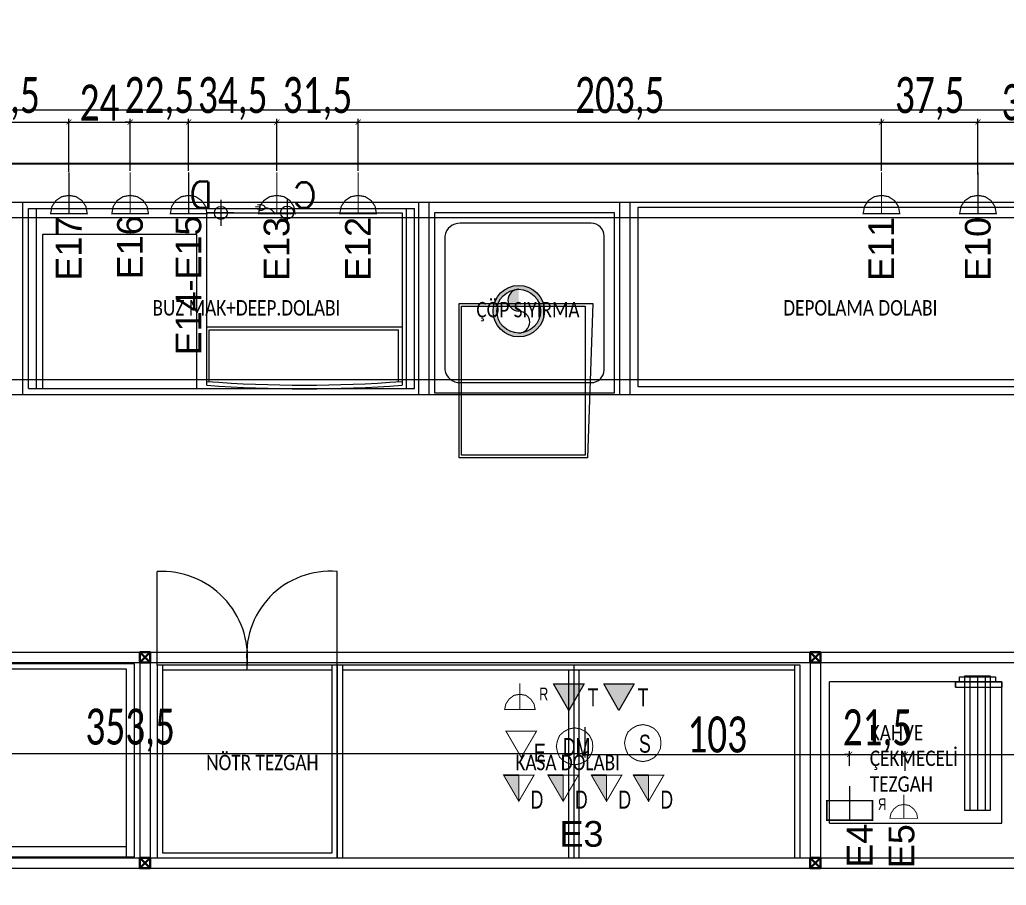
# Model space of a CAD drawing. Header units: millimetres. Extents: x -24 to 530668, y -246875 to -2983.
# Drawn here: x 265798.6 to 266182.2, y -118129.3 to -117792.6 of the extents above; entities that cross this region are included whole.
import ezdxf
from ezdxf.enums import TextEntityAlignment as Align

# ---------------------------------------------------------------- set-up
doc = ezdxf.new("R2010")
doc.units = ezdxf.units.MM
doc.header["$PDMODE"] = 2
doc.layers.get('0').update_dxf_attribs({"lineweight": 20})
for name, color, linetype, lineweight in [('aydınlatma yazı', 1, 'Continuous', 20), ('elektrik', 10, 'Continuous', 9), ('elektrik yazı', 1, 'Continuous', 25), ('KP', 167, 'Continuous', 30), ('T_elektrik', 10, 'Continuous', 9), ('t_tarama', 253, 'Continuous', 5), ('t_yazı', 23, 'Continuous', 25), ('ölçü', 251, 'Continuous', 5)]:
    doc.layers.add(name, color=color, linetype=linetype, lineweight=lineweight)
doc.layers.add('Kıtc-014 Elk Tes İşaretler', color=1, linetype='Continuous')
doc.styles.add('ARIALT', font='arial.ttf', dxfattribs={"height": 10})
doc.styles.add('SIMPLEX', font='SIMPLEX')
doc.styles.add('text2', font='calibri.ttf', dxfattribs={"width": 0.8})
doc.styles.add('txt_tur_1', font='arial.ttf', dxfattribs={"height": 1.5})
doc.styles.add('Ölçü50', font='calibri.ttf', dxfattribs={"width": 0.7})
doc.dimstyles.new('olcu10', dxfattribs={"dimtxt": 14, "dimasz": 2, "dimexe": 1.25, "dimexo": 0.625, "dimgap": 0.5, "dimtad": 1, "dimdec": 1, "dimrnd": 0.5, "dimzin": 9, "dimtxsty": 'Ölçü50', "dimblk": 'ARCHTICK', "dimcen": 2, "dimclrd": 256, "dimclre": 256, "dimclrt": 6, "dimazin": 2, "dimtfac": 1, "dimtdec": 1, "dimtix": 1, "dimtmove": 0, "dimatfit": 3, "dimldrblk": 'ARCHTICK', "dimfxl": 1, "dimlwd": -1, "dimarcsym": 0})

# ---------------------------------------------------------------- blocks, each defined once
blk = doc.blocks.new('fdg')
at = {"layer": 'KP'}
blk.add_lwpolyline([(249315.4984521661, -96505.9999370499), (249319.4984521661, -96505.9999370499), (249319.4984521661, -96509.9999370499), (249315.4984521661, -96509.9999370499), (249315.4984521661, -96505.9999370499), (249319.4984521661, -96509.9999370499), (249319.4984521661, -96505.9999370499), (249315.4984521661, -96509.9999370499)], dxfattribs=at)
blk = doc.blocks.new('buz makinası')
for p, q in [((1.458530313335359, 65.66259153801364), (1.458530313393566, 45.48663729289546)), ((75.11871145712213, 65.61994018178665), (75.0609063595184, 45.48663729289546)), ((0.1275688881869428, 44.43177454706165), (76, 44.43177454706165)), ((75.0609063595184, 45.48663729289546), (1.458530313393566, 45.48663729289546)), ((44.7467850955436, -5.209422904474195), (44.77595553884746, 4.950535219715674)), ((70.47687904501798, -5.079979062080382), (70.50604948838009, 5.079979062080382)), ((65.41148520458955, 0.0145852216810454), (75.67655614111573, 0)), ((55.4083181572496, -0.9631379786878824), (55.15350922895597, -3.343392040871548)), ((55.18943375424715, -3.007809226255632), (56.19981274392921, -3.115971456369151)), ((55.27688936097547, -2.190857620182213), (57.08493597409688, -2.384411084552993)), ((55.36434496776202, -1.373906014079693), (56.37472395744407, -1.48206824416411))]:
    blk.add_line(p, q)
blk.add_lwpolyline([(76, 67), (76, 0), (0, 0), (0, 67)])
blk.add_lwpolyline([(55.15350922895597, -3.343392040871548, -0.0633238193078893), (54.40171077504055, -3.164884410594822, -0.0763896961298232), (53.84232482657536, -2.850453399034448, -0.1071319581670139), (53.45603337557986, -2.385051162447779, -0.1475501774957014), (53.37384627159917, -1.949111254274611, -0.1475501774957077), (53.54644922935404, -1.540446914528728, -0.1071319581670263), (54.02250194770751, -1.16735961069935, -0.0763896961298179), (54.63576974614989, -0.9784625281172336, -0.0633238193078845), (55.4083181572496, -0.9631379786878824, -0.0633238193078907)], format="xyb")
for centre in [(44.76137031719554, -0.129443842364708), (70.49146426666994, 0)]:
    blk.add_circle(centre, 2.54)
for centre, radius, start, end in [((38, -432.8157253130629), 501.2581762627152, 85.65227943503493, 94.34772056496507), ((38, -432.8157253130629), 499.815877476437, 85.63970914993017, 94.34772056496507), ((53.42612400947837, 2.526764935813844), 4.470318751375216, 216.6875177767137, 269.2772031238607)]:
    blk.add_arc(centre, radius, start, end)
at = {"style": 'SIMPLEX', "text_generation_flag": 4}
for s, p in [('C', (33.38390795281157, -1.809784091077744)), ('D', (73.76547943084734, -1.981484098156214))]:
    blk.add_text(s, height=10.16000000000267, rotation=359.8354974826202, dxfattribs=at).set_placement(p)
blk = doc.blocks.new('kademeli tezgah')
for p, q in [((3.000015499908753, -70, -1.417171394e-07), (3.000015499908753, 0, -1.417171394e-07)), ((153.0000154999088, 0, -1.417171394e-07), (3.000015499908753, 0, -1.417171394e-07)), ((6.000015499908752, -70, -1.417171394e-07), (6.000015499908752, 0, -1.417171394e-07)), ((150.0000154999088, -70, -1.417171394e-07), (150.0000154999088, 0, -1.417171394e-07)), ((153.0000154999124, -70, -1.417171394e-07), (153.0000154999088, 0, -1.417171394e-07)), ((153.0000154999088, -70, -1.417171394e-07), (3.000015499908753, -70, -1.417171394e-07))]:
    blk.add_line(p, q)
at = {"extrusion": (-1.2821192e-09, 2.1354681e-09, 1), "elevation": -3.3618888e-07}
blk.add_lwpolyline([(147.6230475309156, -10), (147.6230472047099, -70), (87.62304687850416, -69.99999971634281), (87.62304720470988, -9.999999716343721)], close=True, dxfattribs=at)
at = {"extrusion": (1.2820823e-09, -2.1354701e-09, -1), "zscale": -1, "rotation": 180.0000002670029}
blk.add_blockref('buz makinası', (-7.743517464238852, -1.653449662566375, -1.45089547598e-05), dxfattribs=at)
blk = doc.blocks.new('NEW')
at = {"layer": 't_tarama'}
h = blk.add_hatch(dxfattribs=at)
h.set_pattern_fill('ANSI33', color=256, angle=90, style=0)
h.set_pattern_definition([(135, (243526.0256665061, -129410.6372300124), (-4.490128060534577, -4.490128060534577), []), (135, (243526.0256665061, -129406.1471000124), (-4.490128060534577, -4.490128060534577), [3.175, -1.5875])])
edge = h.paths.add_edge_path()
edge.add_arc((271845.7824096779, -115080.6364886612), 30, 0, 360)
edge = h.paths.add_edge_path()
edge.add_arc((271021.025666506, -115080.6364886612), 30, 0, 360)
h.paths.add_polyline_path([(270573.5256665059, -114225.6372300126), (270643.5256665059, -114225.6372300126), (270643.5256665059, -114295.6372300126), (270573.5256665059, -114295.6372300126)])
at = {"layer": 't_tarama', "extrusion": (1.733410113292138e-08, 6.735343864008356e-11, 1)}
h = blk.add_hatch(color=256, dxfattribs=at)
edge = h.paths.add_edge_path(flags=17)
edge.add_arc((271279.4098973249, -114339.0050203731), 8.500000000000004, 0, 360)
edge = h.paths.add_edge_path()
edge.add_arc((271279.4098973249, -114339.0050203731), 10, 0, 360)
edge = h.paths.add_edge_path(flags=16)
edge.add_arc((271279.4098973249, -114334.7550203731), 4.250000000000002, 90, 270)
at = {"layer": 't_tarama'}
for p, q in [((270168.0153635526, -114260.6372299878, -17966.19200973511), (273435.8089733928, -114260.6372299878, -17966.19200973511)), ((270573.5258462536, -114281.5722302758), (272653.5258462536, -114281.5722302758)), ((272653.5258462536, -114281.5722302758), (270643.5256665059, -114281.5722302758)), ((270573.5258462536, -114296.5722302758), (272643.5258462095, -114296.5722302758)), ((271138.8144333258, -114476.7266713639, -2.431912466016595e-06), (271138.8144333258, -114440.2615298196, -2.431912466016595e-06)), ((271208.8144333258, -114476.7266713639, -2.431912466016595e-06), (271208.8144333258, -114440.2615298196, -2.431912466016595e-06)), ((271129.9193151672, -114476.2145682102), (270879.7848172795, -114476.2145682102)), ((271126.9193158211, -114478.2145682102), (270882.7848172795, -114478.2145682102)), ((271126.9193158211, -114551.2145682102), (271126.9193158211, -114478.2145682102)), ((271129.9193151672, -114551.2145682102), (271129.9193151672, -114476.2145682102)), ((271140.8144333258, -114476.7266713639, -2.431912466016595e-06), (271140.8144333258, -114549.7266713639, -2.431912466016595e-06)), ((271206.8144333258, -114478.7266713639, -2.431912466016595e-06), (271140.8144333258, -114478.7266713639, -2.431912466016595e-06)), ((271173.8144333258, -114478.7266713639, -2.431912466016595e-06), (271173.8144333258, -114476.7266713639, -2.431912466016595e-06)), ((271206.8144333258, -114549.7266713639, -2.431912466016595e-06), (271206.8144333258, -114476.7266713639, -2.431912466016595e-06)), ((271210.8144333258, -114476.7266713639, -2.431912466016595e-06), (271210.8144333258, -114551.7266713639, -2.431912466016595e-06)), ((271386.8144333258, -114478.7266713639, -2.57434583017524e-06), (271210.8144333258, -114478.7266713639, -2.431912466016595e-06)), ((271298.8144333258, -114478.7266713639, -2.431912466016595e-06), (271298.8144333258, -114551.7266713639, -2.431912466016595e-06)), ((271300.8144333258, -114476.7266713639, -2.431912466016595e-06), (271300.8144333258, -114551.7266713639, -2.431912466016595e-06)), ((271302.8144333258, -114478.7266713639, -2.431912466016595e-06), (271302.8144333258, -114551.7266713639, -2.431912466016595e-06)), ((271386.8144333258, -114551.7266713639, -2.57434583017524e-06), (271386.8144333258, -114476.7266713639, -2.57434583017524e-06)), ((271454.8326905189, -114480.9235789226), (271454.8326922866, -114533.2236070174)), ((271457.8274707306, -114480.9284395785), (271457.784543909, -114533.223606964)), ((271460.8463787258, -114480.9203289114), (271460.8463805215, -114533.2236070174)), ((271449.1914110652, -114485.2159067596), (271467.2640104354, -114485.2159067596)), ((270882.7848172795, -114547.2145682102), (271126.9193158211, -114547.2145682102)), ((270879.7848172795, -114551.2145682102), (271129.9193151672, -114551.2145682102)), ((271140.8144333258, -114549.7266713639, -2.431912466016595e-06), (271206.8144333258, -114549.7266713639, -2.431912466016595e-06)), ((270873.5258462547, -114555.6786169455), (271939.4011247408, -114555.6786169455))]:
    blk.add_line(p, q, dxfattribs=at)
for points in [[(271086.42050823, -114296.5722302758), (271086.42050823, -114371.5722302758)], [(270873.5258462533, -114302.5722302762), (272111.5258462535, -114302.5722302763)], [(270877.5258462536, -114471.6786169455), (271939.4011247408, -114471.6786169455)], [(271132.0909270255, -114471.6786169455), (271132.0909270255, -114555.6786169455)], [(271136.0909270255, -114471.6786169455), (271136.0909270255, -114555.6786169455)], [(271392.7178364996, -114471.6786169455), (271392.7178364996, -114555.6786169455)], [(271396.7178364996, -114471.6786169455), (271396.7178364996, -114555.6786169455)], [(270877.5258462536, -114475.6786169455), (271939.4011247408, -114475.6786169455)], [(270877.5258462536, -114551.6786169481), (271939.4011247408, -114551.6786169458)]]:
    blk.add_lwpolyline(points, dxfattribs=at)
for points, elevation in [([(271240.4188843807, -114296.5722302758), (271240.4188843807, -114371.5722302758)], 6.111818291260063e-05), ([(271244.4188843807, -114296.5722302758), (271244.4188843807, -114371.5722302758)], 6.111818291260063e-05), ([(271318.6235852662, -114296.5722302758), (271318.6235852662, -114371.5722302758)], -6.462291440856305e-07), ([(271322.6235852662, -114296.5722302758), (271322.6235852662, -114371.5722302758)], -6.462291440856305e-07), ([(271400.2640104356, -114538.1943309954), (271400.2640104356, -114483.2236070177)], -4.748324550218896e-07), ([(271467.2640104356, -114538.1943309954), (271467.2640104356, -114528.6873880711)], -4.748324550218896e-07)]:
    blk.add_lwpolyline(points, dxfattribs=dict(at, elevation=elevation))
for points, elevation in [([(271325.8122136684, -114298.5001131769), (271490.8133715694, -114298.5001131769), (271490.8133715694, -114368.5000830749), (271325.8122136684, -114368.5000830749)], 1.662071273578203e-05), ([(271138.8144333258, -114551.7266713639), (271208.8144333258, -114551.7266713639), (271208.8144333258, -114476.7266713639), (271138.8144333258, -114476.7266713639)], -2.431912466016595e-06), ([(271208.8144333258, -114476.7266713639), (271208.8144333258, -114551.7266713639), (271388.8144333258, -114551.7266713639), (271388.8144333258, -114476.7266713639)], -2.431912466016595e-06)]:
    blk.add_lwpolyline(points, close=True, dxfattribs=dict(at, elevation=elevation))
at = {"layer": 't_tarama', "extrusion": (1.733410113292138e-08, 6.735343864008343e-11, 1)}
for points, elevation in [([(271316.6235852666, -114300.8052957203), (271246.6235852666, -114300.8052957203), (271246.6235852666, -114370.8052957203), (271316.6235852666, -114370.8052957203)], 0.004694683601280733), ([(271308.1716506579, -114336.0050527484), (271306.1716506579, -114396.0050527484), (271256.1716506579, -114396.0050527484), (271256.1716506579, -114336.0050527484)], 0.004681549709959589), ([(271305.1716506579, -114337.0050527484), (271305.1716506579, -114395.0050527484), (271257.1716506579, -114395.0050527484), (271257.1716506579, -114337.0050527484)], 0.004681549709959584)]:
    blk.add_lwpolyline(points, close=True, dxfattribs=dict(at, elevation=elevation))
at = {"layer": 't_tarama', "extrusion": (1.733410113292138e-08, 6.735343864008343e-11, 1), "elevation": 0.004694683601280751}
blk.add_lwpolyline([(271307.6235852666, -114304.8052957203), (271256.6235852666, -114304.8052957203, 0.3750113389037745), (271250.6235852666, -114309.8052957203), (271250.6235852666, -114361.8052957203, 0.3750113389037745), (271256.6235852666, -114366.8052957203), (271307.6235852666, -114366.8052957203, 0.4142135623730951), (271312.6235852666, -114361.8052957203), (271312.6235852666, -114309.8052957203, 0.4142135623730951)], format="xyb", close=True, dxfattribs=at)
at = {"layer": 't_tarama'}
blk.add_lwpolyline([(270873.5258462536, -114365.5722302756), (272111.5258462535, -114365.5722302757), (272111.5258462535, -114371.5722302757), (270873.5258462536, -114371.5722302756)], close=True, dxfattribs=at)
at = {"layer": 't_tarama', "extrusion": (6.331099400000006e-09, 1.52846034e-08, 1), "elevation": -3.245947466024566e-05}
blk.add_lwpolyline([(271400.2640104356, -114538.1943309956), (271467.2640104356, -114538.1943309956), (271467.2640104356, -114483.2236070179), (271400.2640104356, -114483.2236070179)], dxfattribs=at)
at = {"layer": 't_tarama', "extrusion": (6.331099400000006e-09, 1.52846034e-08, 1), "elevation": -3.114443649060656e-05}
blk.add_lwpolyline([(271467.2640104356, -114483.2236070179), (271449.1914110653, -114483.2236070179), (271449.1914110653, -114485.2159067599), (271449.1914110653, -114483.2236070179), (271467.2640104356, -114483.2236070179), (271467.2640104356, -114485.2136123012)], close=True, dxfattribs=at)
at = {"layer": 't_tarama', "extrusion": (-1.129085379999999e-08, 1.398315180000015e-08, 1)}
for points, elevation in [([(271450.8226660286, -114481.200948429), (271464.8194103723, -114481.200948429), (271464.8194103723, -114483.2236070181), (271450.8226660286, -114483.2236070181)], -0.004665719563719986), ([(271452.8250161799, -114480.9203289119), (271462.7440701904, -114480.9203289119), (271462.7440709146, -114533.2236069645), (271452.8250169043, -114533.2236069645)], -0.004665738248017467)]:
    blk.add_lwpolyline(points, close=True, dxfattribs=dict(at, elevation=elevation))
at = {"layer": 't_tarama', "extrusion": (1.733410113292138e-08, 6.735343864008343e-11, 1)}
for radius in [10, 8.5]:
    blk.add_circle((271279.4098973249, -114339.0050203731, 0.004694683601280711), radius, dxfattribs=at)
for centre, start, end in [((271279.4098973249, -114334.7550203731, 0.004694683601280747), 90, 270), ((271279.4098973249, -114343.2550203731, 0.004694683601280729), 270, 90)]:
    blk.add_arc(centre, 4.25, start, end, dxfattribs=at)
at = {"layer": 't_tarama'}
for centre, radius, start, end in [((271140.4328100132, -114473.737612406, -2.431912466016595e-06), 33.51517937339063, 354.8832643248751, 92.76776758078694), ((271206.1607938262, -114472.7439456632, -2.431912466016595e-06), 32.59062965996265, 85.32961316213097, 187.019354930582)]:
    blk.add_arc(centre, radius, start, end, dxfattribs=at)
at = {"layer": 't_tarama', "extrusion": (1.733410113292138e-08, -6.735343864008131e-11, 1), "xscale": -1}
blk.add_blockref('kademeli tezgah', (271241.8122153261, -114299.1341331823, 0.004768041638182523), dxfattribs=at)
at = {"layer": 't_tarama'}
for p in [(21816.59247485944, -17965.67867989559), (22077.21938433347, -17965.67867989559), (21816.59247485944, -18045.67867989768), (22077.21938433347, -18045.67867989562)]:
    blk.add_blockref('fdg', p, dxfattribs=at)
at = {"layer": 't_tarama', "style": 'text2', "width": 0.8}
blk.add_text('ÇÖP SIYIRMA', height=6, rotation=359.9999999999999, dxfattribs=at).set_placement((271262.9240549192, -114341.4281407288, 2.431912466016595e-06))
at = {"layer": 't_tarama', "char_height": 6, "style": 'text2'}
for s, insert, attachment_point in [('BUZ MAK+DEEP.DOLABI', (271136.982557564, -114334.711657113, 6.222226655416829e-05), 1), ('DEPOLAMA DOLABI', (271382.2714956572, -114334.711657113, 6.222226655416829e-05), 1), ('KAHVE \\PÇEKMECELİ\\PTEZGAH', (271415.9268537144, -114499.9488043202, 2.431912466016595e-06), 1), ('NÖTR TEZGAH', (271157.8320941136, -114517.6528218502), 7), ('KASA DOLABI', (271278.0916179063, -114517.6528218502), 7)]:
    blk.add_mtext_dynamic_manual_height_columns(s, width=527.0079382135591, gutter_width=12.5, heights=[0], dxfattribs=dict(at, insert=insert, attachment_point=attachment_point))
at = {"layer": 't_tarama', "style": 'txt_tur_1'}
for tag, p in [('19S', (270127.3971356497, -114276.0544325486, -17966.19200973511)), ('20T', (270114.0156456395, -115101.0544325486, -17966.19200973511)), ('21U', (270114.0156456395, -116087.0544325486, -17966.19200973511)), ('22V', (270114.0156456395, -116926.0544325486, -17966.19200973511))]:
    blk.add_attdef(tag, text='', height=30.00000000000001, dxfattribs=at).set_placement(p, align=Align.CENTER)
blk = doc.blocks.new('DATA')
at = {"layer": 'T_elektrik', "lineweight": 18}
blk.add_hatch(color=256, dxfattribs=at).paths.add_polyline_path([(6419.149850006085, -8016.875185807922), (6425.077140698664, -8016.875185807922), (6425.077140698664, -8027.035640370591)])
at = {"layer": 'T_elektrik', "lineweight": 18, "const_width": 0.4}
for points in [[(6425.077140698664, -8027.035640370591), (6419.149850006085, -8016.875185807922), (6431.004431391233, -8016.875185807922), (6425.077140698664, -8027.035640370591), (6419.149850006085, -8016.875185807922)], [(6425.077140698664, -8027.035640370591), (6425.077140698664, -8016.875185807922), (6419.149850006085, -8016.875185807922)], [(6419.149850006085, -8016.875185807922), (6425.077140698664, -8016.875185807922), (6425.077140698664, -8027.035640370591)]]:
    blk.add_lwpolyline(points, dxfattribs=at)
at = {"layer": 'T_elektrik', "lineweight": 18}
blk.add_open_spline([(6419.149850006085, -8016.875185807922), (6419.149850006085, -8016.875185807922), (6425.077140698664, -8016.875185807922), (6425.077140698664, -8016.875185807922), (6425.077140698664, -8016.875185807922), (6419.149850006085, -8016.875185807922), (6419.149850006085, -8016.875185807922)], degree=3, knots=[0, 0, 0, 0, 1, 1, 1, 2, 2, 2, 2], dxfattribs=at)
at = {"layer": 'T_elektrik', "lineweight": 18, "insert": (6429.66980331629, -8022.883076306287), "char_height": 7, "width": 4.352924454607999, "attachment_point": 1, "style": 'Ölçü50'}
blk.add_mtext('{\\fArial|b0|i0|c162|p34;D}', dxfattribs=at)
blk = doc.blocks.new('POS CİHAZI')
at = {"layer": 'T_elektrik', "lineweight": 18, "const_width": 0.4}
blk.add_lwpolyline([(6424.229646650205, -7977.081722880141), (6418.304078506512, -7966.922129591921), (6430.156937342774, -7966.922129591921), (6424.229646650205, -7977.081722880141)], dxfattribs=at)
at = {"layer": 'T_elektrik', "lineweight": 18, "insert": (6429.1601332879, -7971.719678087173), "char_height": 7, "width": 4.352924454607999, "attachment_point": 1, "style": 'Ölçü50'}
blk.add_mtext('{\\fArial|b0|i0|c162|p34;E}', dxfattribs=at)
blk = doc.blocks.new('TELEFON')
at = {"layer": 'T_elektrik'}
blk.add_hatch(color=256, dxfattribs=at).paths.add_polyline_path([(6416.398939446352, -7928.187172950277), (6428.251798282621, -7928.187172950277), (6422.324507590052, -7938.558639750621)])
at = {"layer": 'T_elektrik', "lineweight": 0}
blk.add_lwpolyline([(6416.398939446352, -7928.187172950277), (6428.251798282621, -7928.187172950277), (6422.324507590052, -7938.558639750621)], dxfattribs=at)
at = {"layer": 'T_elektrik', "lineweight": 18}
blk.add_lwpolyline([(6422.324507590052, -7938.558639750621), (6416.398939446352, -7928.187172950277), (6428.251798282621, -7928.187172950277), (6422.324507590052, -7938.558639750621)], dxfattribs=at)
at = {"layer": 'T_elektrik', "lineweight": 18, "insert": (6429.627602206989, -7929.936379828615), "char_height": 7, "width": 4.352924454607999, "attachment_point": 1, "style": 'Ölçü50'}
blk.add_mtext('{\\fArial|b0|i0|c162|p34;T}', dxfattribs=at)
blk = doc.blocks.new('UPS PRİZİ')
at = {"layer": 'T_elektrik', "lineweight": 18, "const_width": 0.4}
for points in [[(6426.134785710356, -7907.655251587265), (6426.134785710356, -7917.814844875491)], [(6432.062076402925, -7917.814844875491), (6431.638329378698, -7915.698693577659), (6430.368810854892, -7913.793554517509), (6428.463671794731, -7912.312162481585), (6426.134785710356, -7911.888415457353), (6423.807622174845, -7912.312162481585), (6421.902483114698, -7913.793554517509), (6420.632964590887, -7915.698693577659), (6420.209217566667, -7917.814844875491), (6432.062076402925, -7917.814844875491)]]:
    blk.add_lwpolyline(points, dxfattribs=at)
at = {"layer": 'T_elektrik', "lineweight": 18, "insert": (6433.641647519697, -7909.278717575296), "char_height": 5, "width": 4.352924454607999, "attachment_point": 1, "style": 'Ölçü50'}
blk.add_mtext('{\\fArial|b0|i0|c162|p34;R}', dxfattribs=at)
blk = doc.blocks.new('A$C72AA319E')
at = {"layer": 'T_elektrik', "lineweight": 18, "const_width": 0.4}
blk.add_lwpolyline([(14.38400065189853, 7.399529993741453), (14.17384968865735, 9.516542566008864), (13.11448212808682, 11.63269386383035), (11.63309009216391, 13.11494717419555), (9.516077519892859, 14.17345346033107), (7.400787496506382, 14.59633921011846), (5.07190141213141, 14.17345346033107), (3.166762351978832, 13.11494717419555), (1.47349680393745, 11.63269386383035), (0.6260027554853878, 9.516542566008864), (0.2039782801257388, 7.399529993741453), (0.6260027554853878, 5.283378695912688), (1.47349680393745, 3.166366123645274), (3.166762351978832, 1.684974087722366), (5.07190141213141, 0.6264678015904793), (7.400787496506382, 0.203582051792182), (9.516077519892859, 0.6264678015904793), (11.63309009216391, 1.684974087722366), (13.11448212808682, 3.166366123645274), (14.17384968865735, 5.283378695912688), (14.38400065189853, 7.399529993741453)], dxfattribs=at)
at = {"layer": 'T_elektrik', "lineweight": 18, "insert": (2.784500998881412, 10.6624570918575), "char_height": 7, "width": 4.352924454607999, "attachment_point": 1, "style": 'Ölçü50'}
blk.add_mtext('{\\fArial|b0|i0|c162|p34;DM}', dxfattribs=at)
blk = doc.blocks.new('MÜZİK SİSTEMİ')
at = {"layer": 'T_elektrik', "lineweight": 18, "const_width": 0.4}
blk.add_lwpolyline([(6438.199518058736, -8084.185505802976), (6437.989367095495, -8082.068493230707), (6436.929999534926, -8079.952341932886), (6435.448607499002, -8078.470088622522), (6433.33159492673, -8077.411582336385), (6431.216304903343, -8076.988696586598), (6428.887418818969, -8077.411582336385), (6426.982279758816, -8078.470088622522), (6425.289014210775, -8079.952341932886), (6424.441520162324, -8082.068493230707), (6424.019495686965, -8084.185505802976), (6424.441520162324, -8086.301657100806), (6425.289014210775, -8088.418669673071), (6426.982279758816, -8089.900061708993), (6428.887418818969, -8090.958567995128), (6431.216304903343, -8091.381453744924), (6433.33159492673, -8090.958567995128), (6435.448607499002, -8089.900061708993), (6436.929999534926, -8088.418669673071), (6437.989367095495, -8086.301657100806), (6438.199518058736, -8084.185505802976)], dxfattribs=at)
at = {"layer": 'T_elektrik', "lineweight": 18, "insert": (6429.66980331629, -8080.922578704862), "char_height": 7, "width": 4.352924454607999, "attachment_point": 1, "style": 'Ölçü50'}
blk.add_mtext('{\\fArial|b0|i0|c162|p34;S}', dxfattribs=at)
blk = doc.blocks.new('TOPRAKLI PRİZ')
at = {"layer": 'T_elektrik', "lineweight": 18, "const_width": 0.4}
for points in [[(6426.134785710356, -7900.458442370883), (6426.134785710356, -7891.56836760646)], [(6420.209217566667, -7900.458442370883), (6432.062076402925, -7900.458442370883), (6432.062076402925, -7895.378645726765), (6420.209217566667, -7895.378645726765), (6420.209217566667, -7900.458442370883)]]:
    blk.add_lwpolyline(points, dxfattribs=at)
blk = doc.blocks.new('TEKLİ PRİZ')
at = {"layer": 'T_elektrik', "lineweight": 18, "const_width": 0.4}
for points in [[(6426.134785710356, -7872.693357137769), (6426.134785710356, -7886.064823938112)], [(6432.062076402925, -7886.064823938112), (6431.638329378698, -7883.736799128174), (6430.368810854892, -7881.83166006802), (6428.463671794731, -7880.562141544209), (6426.134785710356, -7880.13839451998), (6423.807622174845, -7880.562141544209), (6421.902483114698, -7881.83166006802), (6420.632964590887, -7883.736799128174), (6420.209217566667, -7886.064823938112), (6432.062076402925, -7886.064823938112)]]:
    blk.add_lwpolyline(points, dxfattribs=at)
blk = doc.blocks.new('_ArchTick')
at = {"color": 0, "linetype": 'ByBlock', "const_width": 0.15}
blk.add_lwpolyline([(-0.5, -0.5), (0.5, 0.5)], dxfattribs=at)
blk = doc.blocks.new('*D937')
at = {"layer": 'aydınlatma yazı', "lineweight": -2, "transparency": 16777216}
for p, q in [((265875.6259517175, -117866.9838590128), (265875.6259517175, -117846.7858584857)), ((265925.2983981254, -117867.3584915578), (265925.2983981254, -117846.7858584857))]:
    blk.add_line(p, q, dxfattribs=at)
at = {"layer": 'aydınlatma yazı', "transparency": 16777216}
blk.add_line((265875.6259517175, -117848.0358584857), (265925.2983981254, -117848.0358584857), dxfattribs=at)
at = {"layer": 'DEFPOINTS', "color": 0, "transparency": 16777216}
for p in [(265925.2983981254, -117848.0358584857), (265875.6259517175, -117867.6088590128), (265925.2983981254, -117867.9834915578, -2.475565984816352e-06)]:
    blk.add_point(p, dxfattribs=at)
at = {"layer": 'aydınlatma yazı', "transparency": 16777216, "xscale": 2, "yscale": 2, "zscale": 2, "rotation": 180}
blk.add_blockref('_ArchTick', (265875.6259517175, -117848.0358584857), dxfattribs=at)
at = {"layer": 'aydınlatma yazı', "transparency": 16777216, "xscale": 2, "yscale": 2, "zscale": 2}
blk.add_blockref('_ArchTick', (265925.2983981254, -117848.0358584857), dxfattribs=at)
at = {"layer": 'aydınlatma yazı', "color": 6, "transparency": 16777216, "insert": (265900.4621749214, -117838.9043200242), "char_height": 14, "attachment_point": 5, "style": 'Ölçü50'}
blk.add_mtext('49,5', dxfattribs=at)
blk = doc.blocks.new('*D938')
at = {"layer": 'aydınlatma yazı', "lineweight": -2, "transparency": 16777216}
for p, q in [((265925.2983981254, -117867.3584915578), (265925.2983981254, -117846.7858584857)), ((265949.1091322447, -117866.9838590127), (265949.1091322447, -117846.7858584857))]:
    blk.add_line(p, q, dxfattribs=at)
at = {"layer": 'aydınlatma yazı', "transparency": 16777216}
blk.add_line((265925.2983981254, -117848.0358584857), (265949.1091322447, -117848.0358584857), dxfattribs=at)
at = {"layer": 'DEFPOINTS', "color": 0, "transparency": 16777216}
for p in [(265949.1091322447, -117848.0358584857), (265925.2983981254, -117867.9834915578, -2.475565984816352e-06), (265949.1091322447, -117867.6088590127, -2.505998255186714e-06)]:
    blk.add_point(p, dxfattribs=at)
at = {"layer": 'aydınlatma yazı', "transparency": 16777216, "xscale": 2, "yscale": 2, "zscale": 2, "rotation": 180}
blk.add_blockref('_ArchTick', (265925.2983981254, -117848.0358584857), dxfattribs=at)
at = {"layer": 'aydınlatma yazı', "transparency": 16777216, "xscale": 2, "yscale": 2, "zscale": 2}
blk.add_blockref('_ArchTick', (265949.1091322447, -117848.0358584857), dxfattribs=at)
at = {"layer": 'aydınlatma yazı', "color": 6, "transparency": 16777216, "insert": (265937.2037651851, -117840.4335507934), "char_height": 14, "attachment_point": 5, "style": 'Ölçü50'}
blk.add_mtext('24', dxfattribs=at)
blk = doc.blocks.new('*D939')
at = {"layer": 'aydınlatma yazı', "transparency": 16777216}
for p, q in [((265949.1091322447, -117848.0358584857), (265947.1091322447, -117848.0358584857)), ((265949.1091322447, -117848.0358584857), (265971.8522863098, -117848.0358584857)), ((265971.8522863098, -117848.0358584857), (265973.8522863098, -117848.0358584857))]:
    blk.add_line(p, q, dxfattribs=at)
at = {"layer": 'aydınlatma yazı', "lineweight": -2, "transparency": 16777216}
for p, q in [((265949.1091322447, -117866.9838590127), (265949.1091322447, -117846.7858584857)), ((265971.8522863098, -117866.9838590128), (265971.8522863098, -117846.7858584857))]:
    blk.add_line(p, q, dxfattribs=at)
at = {"layer": 'DEFPOINTS', "color": 0, "transparency": 16777216}
for p in [(265971.8522863098, -117848.0358584857), (265949.1091322447, -117867.6088590127, -2.505998255186714e-06), (265971.8522863098, -117867.6088590128)]:
    blk.add_point(p, dxfattribs=at)
at = {"layer": 'aydınlatma yazı', "transparency": 16777216, "xscale": 2, "yscale": 2, "zscale": 2}
blk.add_blockref('_ArchTick', (265949.1091322447, -117848.0358584857), dxfattribs=at)
at = {"layer": 'aydınlatma yazı', "transparency": 16777216, "xscale": 2, "yscale": 2, "zscale": 2, "rotation": 180}
blk.add_blockref('_ArchTick', (265971.8522863098, -117848.0358584857), dxfattribs=at)
at = {"layer": 'aydınlatma yazı', "color": 6, "transparency": 16777216, "insert": (265960.4807092772, -117838.9043200242), "char_height": 14, "attachment_point": 5, "style": 'Ölçü50'}
blk.add_mtext('22,5', dxfattribs=at)
blk = doc.blocks.new('*D940')
at = {"layer": 'aydınlatma yazı', "lineweight": -2, "transparency": 16777216}
for p, q in [((265971.8522863098, -117866.9838590128), (265971.8522863098, -117846.7858584857)), ((266006.1551512877, -117866.9838590128), (266006.1551512877, -117846.7858584857))]:
    blk.add_line(p, q, dxfattribs=at)
at = {"layer": 'aydınlatma yazı', "transparency": 16777216}
blk.add_line((265971.8522863098, -117848.0358584857), (266006.1551512877, -117848.0358584857), dxfattribs=at)
at = {"layer": 'DEFPOINTS', "color": 0, "transparency": 16777216}
for p in [(266006.1551512877, -117848.0358584857), (265971.8522863098, -117867.6088590128), (266006.1551512877, -117867.6088590128, -2.505998255186714e-06)]:
    blk.add_point(p, dxfattribs=at)
at = {"layer": 'aydınlatma yazı', "transparency": 16777216, "xscale": 2, "yscale": 2, "zscale": 2, "rotation": 180}
blk.add_blockref('_ArchTick', (265971.8522863098, -117848.0358584857), dxfattribs=at)
at = {"layer": 'aydınlatma yazı', "transparency": 16777216, "xscale": 2, "yscale": 2, "zscale": 2}
blk.add_blockref('_ArchTick', (266006.1551512877, -117848.0358584857), dxfattribs=at)
at = {"layer": 'aydınlatma yazı', "color": 6, "transparency": 16777216, "insert": (265989.0037187987, -117838.9043200242), "char_height": 14, "attachment_point": 5, "style": 'Ölçü50'}
blk.add_mtext('34,5', dxfattribs=at)
blk = doc.blocks.new('*D941')
at = {"layer": 'aydınlatma yazı', "lineweight": -2, "transparency": 16777216}
for p, q in [((266006.1551512877, -117866.9838590128), (266006.1551512877, -117846.7858584857)), ((266037.7743980642, -117866.9838590128), (266037.7743980642, -117846.7858584857))]:
    blk.add_line(p, q, dxfattribs=at)
at = {"layer": 'aydınlatma yazı', "transparency": 16777216}
blk.add_line((266006.1551512877, -117848.0358584857), (266037.7743980642, -117848.0358584857), dxfattribs=at)
at = {"layer": 'DEFPOINTS', "color": 0, "transparency": 16777216}
for p in [(266037.7743980642, -117848.0358584857), (266006.1551512877, -117867.6088590128, -2.505998255186714e-06), (266037.7743980642, -117867.6088590128)]:
    blk.add_point(p, dxfattribs=at)
at = {"layer": 'aydınlatma yazı', "transparency": 16777216, "xscale": 2, "yscale": 2, "zscale": 2, "rotation": 180}
blk.add_blockref('_ArchTick', (266006.1551512877, -117848.0358584857), dxfattribs=at)
at = {"layer": 'aydınlatma yazı', "transparency": 16777216, "xscale": 2, "yscale": 2, "zscale": 2}
blk.add_blockref('_ArchTick', (266037.7743980642, -117848.0358584857), dxfattribs=at)
at = {"layer": 'aydınlatma yazı', "color": 6, "transparency": 16777216, "insert": (266021.9647746759, -117838.9043200242), "char_height": 14, "attachment_point": 5, "style": 'Ölçü50'}
blk.add_mtext('31,5', dxfattribs=at)
blk = doc.blocks.new('*D942')
at = {"layer": 'aydınlatma yazı', "lineweight": -2, "transparency": 16777216}
for p, q in [((266037.7743980642, -117866.9838590128), (266037.7743980642, -117846.7858584857)), ((266241.2893394267, -117866.9838590125), (266241.2893394267, -117846.7858584857))]:
    blk.add_line(p, q, dxfattribs=at)
at = {"layer": 'aydınlatma yazı', "transparency": 16777216}
blk.add_line((266037.7743980642, -117848.0358584857), (266241.2893394267, -117848.0358584857), dxfattribs=at)
at = {"layer": 'DEFPOINTS', "color": 0, "transparency": 16777216}
for p in [(266241.2893394267, -117848.0358584857), (266037.7743980642, -117867.6088590128), (266241.2893394267, -117867.6088590125, -2.505998255186714e-06)]:
    blk.add_point(p, dxfattribs=at)
at = {"layer": 'aydınlatma yazı', "transparency": 16777216, "xscale": 2, "yscale": 2, "zscale": 2, "rotation": 180}
blk.add_blockref('_ArchTick', (266037.7743980642, -117848.0358584857), dxfattribs=at)
at = {"layer": 'aydınlatma yazı', "transparency": 16777216, "xscale": 2, "yscale": 2, "zscale": 2}
blk.add_blockref('_ArchTick', (266241.2893394267, -117848.0358584857), dxfattribs=at)
at = {"layer": 'aydınlatma yazı', "color": 6, "transparency": 16777216, "insert": (266139.5318687455, -117838.9043200242), "char_height": 14, "attachment_point": 5, "style": 'Ölçü50'}
blk.add_mtext('203,5', dxfattribs=at)
blk = doc.blocks.new('*D943')
at = {"layer": 'aydınlatma yazı', "lineweight": -2, "transparency": 16777216}
for p, q in [((266278.8210828961, -117868.3570173556), (266278.8210828961, -117846.7858584857)), ((266312.6444572042, -117886.0257766), (266312.6444572042, -117846.7858584857))]:
    blk.add_line(p, q, dxfattribs=at)
at = {"layer": 'aydınlatma yazı', "transparency": 16777216}
blk.add_line((266278.8210828961, -117848.0358584857), (266312.6444572042, -117848.0358584857), dxfattribs=at)
at = {"layer": 'DEFPOINTS', "color": 0, "transparency": 16777216}
for p in [(266312.6444572042, -117848.0358584857), (266278.8210828961, -117868.9820173556, -2.394453418874676e-06), (266312.6444572042, -117886.6507766)]:
    blk.add_point(p, dxfattribs=at)
at = {"layer": 'aydınlatma yazı', "transparency": 16777216, "xscale": 2, "yscale": 2, "zscale": 2, "rotation": 180}
blk.add_blockref('_ArchTick', (266278.8210828961, -117848.0358584857), dxfattribs=at)
at = {"layer": 'aydınlatma yazı', "transparency": 16777216, "xscale": 2, "yscale": 2, "zscale": 2}
blk.add_blockref('_ArchTick', (266312.6444572042, -117848.0358584857), dxfattribs=at)
at = {"layer": 'aydınlatma yazı', "color": 6, "transparency": 16777216, "insert": (266295.7327700502, -117840.3635507934), "char_height": 14, "attachment_point": 5, "style": 'Ölçü50'}
blk.add_mtext('34', dxfattribs=at)
blk = doc.blocks.new('*D952')
at = {"layer": 'aydınlatma yazı', "lineweight": -2, "transparency": 16777216}
for p, q in [((265772.3017518761, -118081.4130259205), (265772.3017518761, -118094.9689704974)), ((266125.9232251479, -118083.4475577296), (266125.9232251479, -118094.9689704974))]:
    blk.add_line(p, q, dxfattribs=at)
at = {"layer": 'aydınlatma yazı', "transparency": 16777216}
blk.add_line((265772.3017518761, -118093.7189704974), (266125.9232251479, -118093.7189704974), dxfattribs=at)
at = {"layer": 'DEFPOINTS', "color": 0, "transparency": 16777216}
for p in [(265772.3017518761, -118080.7880259205, -2.407119647218625e-06), (266125.9232251479, -118082.8225577296), (266125.9232251479, -118093.7189704974)]:
    blk.add_point(p, dxfattribs=at)
at = {"layer": 'aydınlatma yazı', "transparency": 16777216, "xscale": 2, "yscale": 2, "zscale": 2, "rotation": 180}
blk.add_blockref('_ArchTick', (265772.3017518761, -118093.7189704974), dxfattribs=at)
at = {"layer": 'aydınlatma yazı', "transparency": 16777216, "xscale": 2, "yscale": 2, "zscale": 2}
blk.add_blockref('_ArchTick', (266125.9232251479, -118093.7189704974), dxfattribs=at)
at = {"layer": 'aydınlatma yazı', "color": 6, "transparency": 16777216, "insert": (265949.112488512, -118084.5874320358), "char_height": 14, "attachment_point": 5, "style": 'Ölçü50'}
blk.add_mtext('353,5', dxfattribs=at)
blk = doc.blocks.new('*D953')
at = {"layer": 'aydınlatma yazı', "lineweight": -2, "transparency": 16777216}
for p, q in [((266125.9232251479, -118083.7356740275), (266125.9232251479, -118095.2570867953)), ((266228.9152573336, -118098.427349362), (266228.9152573336, -118092.7570867953))]:
    blk.add_line(p, q, dxfattribs=at)
at = {"layer": 'aydınlatma yazı', "transparency": 16777216}
blk.add_line((266125.9232251479, -118094.0070867953), (266228.9152573336, -118094.0070867953), dxfattribs=at)
at = {"layer": 'DEFPOINTS', "color": 0, "transparency": 16777216}
for p in [(266125.9232251479, -118083.1106740275), (266228.9152573336, -118094.0070867953), (266228.9152573336, -118099.052349362, 293.2086812545561)]:
    blk.add_point(p, dxfattribs=at)
at = {"layer": 'aydınlatma yazı', "transparency": 16777216, "xscale": 2, "yscale": 2, "zscale": 2, "rotation": 180}
blk.add_blockref('_ArchTick', (266125.9232251479, -118094.0070867953), dxfattribs=at)
at = {"layer": 'aydınlatma yazı', "transparency": 16777216, "xscale": 2, "yscale": 2, "zscale": 2}
blk.add_blockref('_ArchTick', (266228.9152573336, -118094.0070867953), dxfattribs=at)
at = {"layer": 'aydınlatma yazı', "color": 6, "transparency": 16777216, "insert": (266177.4192412407, -118086.334779103), "char_height": 14, "attachment_point": 5, "style": 'Ölçü50'}
blk.add_mtext('103', dxfattribs=at)
blk = doc.blocks.new('*D954')
at = {"layer": 'aydınlatma yazı', "lineweight": -2, "transparency": 16777216}
for p, q in [((266228.9152573336, -118098.427349362), (266228.9152573336, -118092.7570867953)), ((266250.5698928046, -118100.39725059), (266250.5698928046, -118092.7570867953))]:
    blk.add_line(p, q, dxfattribs=at)
at = {"layer": 'aydınlatma yazı', "transparency": 16777216}
for p, q in [((266228.9152573336, -118094.0070867953), (266226.9152573336, -118094.0070867953)), ((266228.9152573336, -118094.0070867953), (266250.5698928046, -118094.0070867953)), ((266250.5698928046, -118094.0070867953), (266252.5698928046, -118094.0070867953))]:
    blk.add_line(p, q, dxfattribs=at)
at = {"layer": 'DEFPOINTS', "color": 0, "transparency": 16777216}
for p in [(266250.5698928046, -118094.0070867953), (266228.9152573336, -118099.052349362, 293.2086812545561), (266250.5698928046, -118101.02225059)]:
    blk.add_point(p, dxfattribs=at)
at = {"layer": 'aydınlatma yazı', "transparency": 16777216, "xscale": 2, "yscale": 2, "zscale": 2}
blk.add_blockref('_ArchTick', (266228.9152573336, -118094.0070867953), dxfattribs=at)
at = {"layer": 'aydınlatma yazı', "transparency": 16777216, "xscale": 2, "yscale": 2, "zscale": 2, "rotation": 180}
blk.add_blockref('_ArchTick', (266250.5698928046, -118094.0070867953), dxfattribs=at)
at = {"layer": 'aydınlatma yazı', "color": 6, "transparency": 16777216, "insert": (266239.7425750691, -118084.8755483337), "char_height": 14, "attachment_point": 5, "style": 'Ölçü50'}
blk.add_mtext('21,5', dxfattribs=at)
blk = doc.blocks.new('*D955')
at = {"layer": 'aydınlatma yazı', "lineweight": -2, "transparency": 16777216}
for p, q in [((266250.5698928046, -118100.39725059), (266250.5698928046, -118092.7570867953)), ((266487.5439239792, -118095.5821108635), (266487.5439239792, -118092.7570867953))]:
    blk.add_line(p, q, dxfattribs=at)
at = {"layer": 'aydınlatma yazı', "transparency": 16777216}
blk.add_line((266250.5698928046, -118094.0070867953), (266487.5439239792, -118094.0070867953), dxfattribs=at)
at = {"layer": 'DEFPOINTS', "color": 0, "transparency": 16777216}
for p in [(266487.5439239792, -118094.0070867953), (266487.5439239792, -118096.2071108635), (266250.5698928046, -118101.02225059)]:
    blk.add_point(p, dxfattribs=at)
at = {"layer": 'aydınlatma yazı', "transparency": 16777216, "xscale": 2, "yscale": 2, "zscale": 2, "rotation": 180}
blk.add_blockref('_ArchTick', (266250.5698928046, -118094.0070867953), dxfattribs=at)
at = {"layer": 'aydınlatma yazı', "transparency": 16777216, "xscale": 2, "yscale": 2, "zscale": 2}
blk.add_blockref('_ArchTick', (266487.5439239792, -118094.0070867953), dxfattribs=at)
at = {"layer": 'aydınlatma yazı', "color": 6, "transparency": 16777216, "insert": (266369.0569083919, -118086.334779103), "char_height": 14, "attachment_point": 5, "style": 'Ölçü50'}
blk.add_mtext('237', dxfattribs=at)
blk = doc.blocks.new('*D998')
at = {"layer": 'aydınlatma yazı', "lineweight": -2, "transparency": 16777216}
for p, q in [((266241.2893394267, -117866.9838590125), (266241.2893394267, -117846.7858584857)), ((266278.8210828961, -117868.3570173556), (266278.8210828961, -117846.7858584857))]:
    blk.add_line(p, q, dxfattribs=at)
at = {"layer": 'aydınlatma yazı', "transparency": 16777216}
blk.add_line((266241.2893394267, -117848.0358584857), (266278.8210828961, -117848.0358584857), dxfattribs=at)
at = {"layer": 'DEFPOINTS', "color": 0, "transparency": 16777216}
for p in [(266278.8210828961, -117848.0358584857), (266241.2893394267, -117867.6088590125, -2.505998255186714e-06), (266278.8210828961, -117868.9820173556, -2.394453418874676e-06)]:
    blk.add_point(p, dxfattribs=at)
at = {"layer": 'aydınlatma yazı', "transparency": 16777216, "xscale": 2, "yscale": 2, "zscale": 2, "rotation": 180}
blk.add_blockref('_ArchTick', (266241.2893394267, -117848.0358584857), dxfattribs=at)
at = {"layer": 'aydınlatma yazı', "transparency": 16777216, "xscale": 2, "yscale": 2, "zscale": 2}
blk.add_blockref('_ArchTick', (266278.8210828961, -117848.0358584857), dxfattribs=at)
at = {"layer": 'aydınlatma yazı', "color": 6, "transparency": 16777216, "insert": (266260.0552111614, -117838.9043200242), "char_height": 14, "attachment_point": 5, "style": 'Ölçü50'}
blk.add_mtext('37,5', dxfattribs=at)
blk = doc.blocks.new('elektrik sd')
at = {"layer": 'elektrik yazı'}
blk.add_line((265394.3558701319, -117864.1480801295, 1.899329808985328e-07), (267474.3558701319, -117864.1480801295, 1.899329808985328e-07), dxfattribs=at)
at = {"layer": 'elektrik', "extrusion": (2.098532929999998e-08, 8.123231880000001e-08, 0.9999999999999966), "xscale": -1.199999999999997, "zscale": 1.199999999999997, "rotation": 359.9999999999999}
for p, yscale in [((273636.6601409778, -108420.376830448, -0.003996635221198661), 1.200000000000005), ((273660.4708750971, -108420.3768304479, -0.003996135545102288), 1.200000000000005), ((273683.2140291621, -108420.3768304479, -0.003995658272524965), 1.200000000000004), ((273717.51689414, -108420.3768304479, -0.00399493841560741), 1.200000000000004), ((273749.1361409166, -108420.3768304478, -0.003994274875301583), 1.200000000000004), ((273952.651082279, -108420.3768304478, -0.003990004047239618), 1.200000000000004), ((273990.1828257485, -108420.3768304477, -0.003989216431243704), 1.200000000000004)]:
    blk.add_blockref('TEKLİ PRİZ', p, dxfattribs=dict(at, yscale=yscale))
at = {"layer": 'elektrik'}
for name, p in [('UPS PRİZİ', (259674.5494717371, -110158.7268707557, 0.0002245215551149234)), ('TELEFON', (259697.3869773228, -110138.375143817, 0.00023617177996621)), ('TELEFON', (259716.8586348591, -110138.375143817, 0.00023617177996621)), ('MÜZİK SİSTEMİ', (259717.3325894665, -110005.4244858251, -0.08491485287940365)), ('A$C72AA319E', (266114.6378860559, -118098.2820043155, 0.0002375833354741896)), ('DATA', (259675.1898228274, -110085.2001074773, 0.0002474002119206028)), ('DATA', (259692.4328453453, -110085.2001074773, 0.0002474169023000232)), ('DATA', (259709.3125997557, -110085.2001074773, 0.0002474169023000242)), ('DATA', (259725.6464470417, -110085.2001074773, 0.0002474169023000373))]:
    blk.add_blockref(name, p, dxfattribs=at)
at = {"layer": 'elektrik yazı', "xscale": -0.9100000000000001, "yscale": 0.9100000000000001, "zscale": 0.9100000000000001}
blk.add_blockref('UPS PRİZİ', (272097.7577304978, -110913.669688214, 293.2086840454799), dxfattribs=at)
at = {"layer": 'Kıtc-014 Elk Tes İşaretler', "xscale": -1.5, "yscale": 1.5, "zscale": 1.5}
blk.add_blockref('TOPRAKLI PRİZ', (275868.1174358992, -106268.9198675618, 293.2086812545561), dxfattribs=at)
at = {"layer": 'T_elektrik'}
blk.add_blockref('POS CİHAZI', (259676.9716674004, -110118.0709453922, 0.0002385013219932119), dxfattribs=at)
at = {"layer": 't_yazı', "color": 1, "style": 'ARIALT'}
for s, p in [('E17', (265930.2068586783, -117909.6672706406, -1.202563950475355e-06)), ('E16', (265954.0175927975, -117909.1747685934, -1.202563950475355e-06)), ('E14-E15', (265976.7607468625, -117938.765456531, -1.202563950475355e-06)), ('E13', (266011.0636118404, -117909.7972870204, -1.202563950475355e-06)), ('E12', (266042.6828586168, -117909.7972870204, -1.202563950475355e-06)), ('E11', (266246.1977999792, -117909.7972870204, -1.202563950475355e-06)), ('E10', (266283.7295434487, -117909.7972870204, -1.202563950475355e-06)), ('E4', (266237.8211178216, -118138.0785108468, 293.2086755101708)), ('E5', (266254.0618705294, -118138.2544667993, 1.899329808985328e-07))]:
    blk.add_text(s, height=10, rotation=90, dxfattribs=at).set_placement(p)
blk.add_text('E3', height=10, dxfattribs=at).set_placement((266116.0807824283, -118129.9305052304, -0.08490521534778975))
at = {"layer": 'aydınlatma yazı'}
for base, p1, p2, picture, middle in [((265925.2983981254, -117848.0358584857), (265875.6259517175, -117867.6088590128), (265925.2983981254, -117867.9834915578, -2.475565984816352e-06), '*D937', (265900.4621749214, -117838.9043200242)), ((265949.1091322447, -117848.0358584857), (265925.2983981254, -117867.9834915578, -2.475565984816352e-06), (265949.1091322447, -117867.6088590127, -2.505998255186714e-06), '*D938', (265937.2037651851, -117840.4335507934)), ((265971.8522863098, -117848.0358584857), (265949.1091322447, -117867.6088590127, -2.505998255186714e-06), (265971.8522863098, -117867.6088590128), '*D939', (265960.4807092772, -117838.9043200242)), ((266006.1551512877, -117848.0358584857), (265971.8522863098, -117867.6088590128), (266006.1551512877, -117867.6088590128, -2.505998255186714e-06), '*D940', (265989.0037187987, -117838.9043200242)), ((266037.7743980642, -117848.0358584857), (266006.1551512877, -117867.6088590128, -2.505998255186714e-06), (266037.7743980642, -117867.6088590128), '*D941', (266021.9647746759, -117838.9043200242)), ((266241.2893394267, -117848.0358584857), (266037.7743980642, -117867.6088590128), (266241.2893394267, -117867.6088590125, -2.505998255186714e-06), '*D942', (266139.5318687455, -117838.9043200242)), ((266278.8210828961, -117848.0358584857), (266241.2893394267, -117867.6088590125, -2.505998255186714e-06), (266278.8210828961, -117868.9820173556, -2.394453418874676e-06), '*D998', (266260.0552111614, -117838.9043200242)), ((266312.6444572042, -117848.0358584857), (266278.8210828961, -117868.9820173556, -2.394453418874676e-06), (266312.6444572042, -117886.6507766), '*D943', (266295.7327700502, -117840.3635507934)), ((266125.9232251479, -118093.7189704974), (265772.3017518761, -118080.7880259205, -2.407119647218625e-06), (266125.9232251479, -118082.8225577296), '*D952', (265949.112488512, -118084.5874320358)), ((266228.9152573336, -118094.0070867953), (266125.9232251479, -118083.1106740275), (266228.9152573336, -118099.052349362, 293.2086812545561), '*D953', (266177.4192412407, -118086.334779103)), ((266250.5698928046, -118094.0070867953), (266228.9152573336, -118099.052349362, 293.2086812545561), (266250.5698928046, -118101.02225059), '*D954', (266239.7425750691, -118084.8755483337)), ((266487.5439239792, -118094.0070867953), (266250.5698928046, -118101.02225059), (266487.5439239792, -118096.2071108635), '*D955', (266369.0569083919, -118086.334779103))]:
    dim = blk.add_linear_dim(base=base, p1=p1, p2=p2, dimstyle='olcu10', override={"dimtmove": 1}, dxfattribs=at)
    dim.commit()
    dim.dimension.update_dxf_attribs({"geometry": picture, "text_midpoint": middle})

msp = doc.modelspace()

# ---------------------------------------------------------------- block references
at = {"layer": 'ölçü', "color": 2}
for name, p in [('NEW', (-5286.767159499635, -3566.9901002845, 0.2606570603966247)), ('elektrik sd', (-107.5971833780059, 15.58574956921802, 0.2606568704636438))]:
    msp.add_blockref(name, p, dxfattribs=at)

doc.saveas('drawing.dxf')
